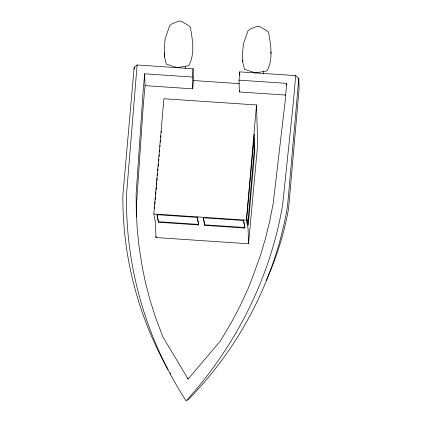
<?xml version="1.0" encoding="UTF-8"?>
<svg xmlns="http://www.w3.org/2000/svg" width="422" height="422" viewBox="0 0 422 422"><rect width="100%" height="100%" fill="white"/><g stroke="black" fill="none" stroke-linecap="round" stroke-linejoin="round"><path stroke-width="0.63" d="M192.706 88.836L192.353 77.031L144.662 73.829L145.015 85.64L192.706 88.836L193.434 80.544L193.081 68.739L137.124 64.983L134.164 67.298L122.886 195.159A425.787 386.209 -1.7 0 0 126.748 249.787C133.141 291.797 147.188 332.594 168.098 369.598M137.124 64.983L126.542 194.104C125.223 266.957 146.402 339.868 186.144 400.9C235.798 346.198 270.412 277.576 282.677 204.575L293.311 102.704L295.69 75.617L239.733 71.867L239.005 80.159L239.358 91.964L285.741 95.077M144.662 73.829L143.016 92.629L136.127 194.014L136.28 212.16L137.314 230.064L139.228 247.856L142.335 267.485L145.537 282.93L150.053 300.1L155.412 316.969L162.892 336.93L188.112 379.03L220.542 340.791L231.594 322.076L239.986 306.129L247.603 289.772L250.621 282.365L260.274 255.969L265.433 238.657L269.742 221.112L273.224 203.209L285.045 102.15L286.696 83.356L239.005 80.159M145.015 85.64L143.253 105.716L136.364 207.107L136.448 216.829M164.469 56.669L164.237 48.957L165.123 38.866L169.739 25.552L171.976 23.848L178.849 21.1L181.233 21.258L187.547 24.893L190.296 26.929C192.464 39.557 195.275 53.784 188.766 65.621L177.287 67.678L166.3 64.112L164.469 56.669L164.802 52.887M153.808 213.97L163.926 98.748L256.507 104.957L257.684 144.472L248.532 243.763L155.945 237.554L155.502 222.568L153.808 213.97L246.39 220.178L248.083 228.777L248.532 243.763M158.524 221.724L198.662 224.414L198.614 224.947L158.477 222.257L157.158 214.793M192.353 77.031L193.081 68.739M198.614 224.947L197.169 216.855L198.535 223.787M244.908 228.054L243.462 219.957L244.908 228.054L204.77 225.359L203.325 217.267M239.358 91.964L239.469 90.688M242.713 61.918L242.486 54.201L243.373 44.115L247.988 30.801L250.22 29.097L257.093 26.349L259.477 26.507L265.791 30.141L268.545 32.177C270.708 44.806 273.525 59.033 267.01 70.87L255.532 72.927L244.544 69.361L242.713 61.918L242.877 60.024M246.39 220.178L256.507 104.957M247.73 224.108L254.181 150.633L253.844 139.165M254.793 150.67L248.22 225.464L246.77 217.594L254.302 134.106L254.793 150.67L254.181 150.633M295.69 75.617L298.802 78.344L287.53 206.205A425.787 386.209 -1.7 0 1 274.173 259.672C256.544 312.317 226.661 360.704 187.679 400.22M154.42 208.774L154.658 206.168M154.832 204.211L155.069 201.6M155.243 199.643L155.481 197.037M155.718 194.426L155.95 191.82M156.129 189.863L156.362 187.252M156.541 185.295L156.773 182.689M156.952 180.732L157.19 178.121M157.422 175.515L157.601 173.558M157.833 170.947L158.013 168.99M158.245 166.379L158.482 163.773M158.719 161.162L158.894 159.205M159.131 156.599L159.305 154.642M159.542 152.031L159.716 150.074M160.012 146.814L160.128 145.511M160.423 142.251L160.597 140.294M160.835 137.683L161.014 135.726M161.304 132.466L161.426 131.163M155.945 237.554L156.066 236.246M193.434 80.544L239.427 83.63M197.121 217.388L156.984 214.692L158.477 222.257M243.415 220.49L203.277 217.799L204.77 225.359M204.818 224.826L244.95 227.521M187.262 378.049L188.112 379.03M170.108 372.932L170.778 374.045M270.702 51.79L271.008 53.668M298.802 78.344L299.114 88.757L288.616 208.299A358.241 324.94 -1.7 0 1 266.113 280.751M286.696 83.356L286.754 85.323M263.576 70.965L263.65 73.481M239.733 71.867L239.833 75.148M185.348 66.344L185.422 68.865M134.164 67.298L134.222 69.255"/></g></svg>
